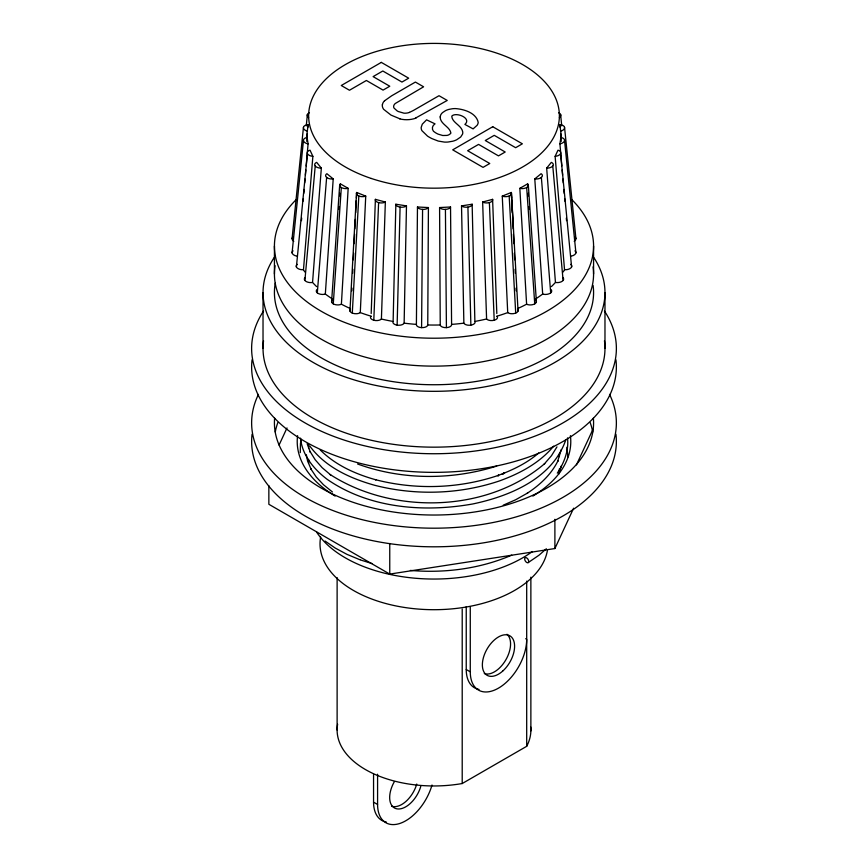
<?xml version="1.0" encoding="UTF-8"?>
<svg xmlns="http://www.w3.org/2000/svg" width="868" height="868" viewBox="0 0 868 868"><rect width="100%" height="100%" fill="white"/><g stroke="black" fill="none" stroke-linecap="round" stroke-linejoin="round"><path stroke-width="1.3" d="M427.761 325.033A5.696 2.897 0.5 0 1 421.588 327.627A5.696 2.897 0.5 0 1 416.401 324.458L417.465 206.996L428.412 207.55L427.761 324.968A136.775 78.966 0 0 0 440.239 324.968L439.588 207.55L450.535 206.996L451.588 324.393A5.696 2.897 -0.5 0 1 446.412 327.627A5.696 2.897 -0.5 0 1 440.239 325.033M421.588 327.627L422.575 209.394A5.696 2.897 0.5 0 1 417.465 206.996M371.027 316.256A5.696 2.929 2.3 0 0 373.793 320.238A5.696 2.929 2.3 0 0 381.356 319.033A136.775 78.966 0 0 0 393.128 321.442L395.851 204.23L406.474 205.879L404.13 323.146A5.696 2.908 1.4 0 1 397.132 325.131A5.696 2.908 1.4 0 1 393.096 321.507M300.274 452.597L300.469 443.439L301.413 439.544M397.132 325.131L400.083 207.105A5.696 2.908 1.4 0 1 395.851 204.23M371.178 313.522L375.399 199.347L385.359 202.027L381.41 318.979M373.793 320.238L378.611 202.591A5.696 2.929 2.3 0 1 375.399 199.347M356.444 197.871L356.726 192.479L365.732 196.125L360.285 312.599A136.775 78.966 0 0 0 371.081 316.191M352.668 273.322L352.864 269.286M353.33 259.847L353.667 253.109M351.811 290.856L351.941 288.154M356.303 200.562L355.696 212.682M354.6 234.241L354.133 243.68M354.871 228.848L355.348 219.42M349.945 311.059L356.542 192.783M352.289 313.066L358.831 195.994A5.696 2.962 3.2 0 1 356.726 192.479M340.223 186.533L340.397 183.853L348.166 188.345L341.395 304.191A136.775 78.966 0 0 0 349.847 308.335M338.813 209.297L338.976 206.617M339.648 195.908L339.811 193.228M317.308 292.863L326.639 177.419A5.696 3.06 4.6 0 1 326.911 173.719L333.214 178.917L325.326 294.024A136.775 78.966 0 0 0 332.401 298.95M331.598 301.641L339.659 185.307M333.269 303.854L341.33 187.521A5.696 3.005 4 0 1 340.397 183.853M304.896 280.451L315.225 165.994A5.696 3.114 5.2 0 1 316.69 162.381L321.334 168.132L312.556 282.404A136.775 78.966 0 0 0 316.603 286.603M306.556 137.535L308.086 124.753A5.696 3.309 5.8 0 0 303.442 127.422L292.082 238.526M296.4 266.975L307.402 153.593A5.696 3.179 5.5 0 1 310.017 150.197L312.871 156.327L303.474 269.677A136.775 78.966 0 0 0 304.776 271.955M575.918 252.859L564.558 140.605A5.696 3.244 -5.8 0 0 560.88 137.524L559.914 143.838L561.043 156.88M303.138 201.159L303.355 198.555M303.811 193.347L304.147 189.441M304.711 182.931L305.048 179.025M305.384 175.119L305.84 169.911M306.176 165.994L306.849 158.182M306.957 156.88L308.086 143.838L307.12 137.524A5.696 3.244 5.8 0 0 303.442 140.605L292.082 252.859M306.957 137.621L307.294 133.759M307.858 127.325L308.086 124.753M306.784 141.419L307.12 137.524M301.446 220.689L301.673 218.085M306.263 125.882L307.402 114.435M561.27 449.559L557.625 461.418L558.037 460.626C551.364 474.384 539.874 485.038 527.202 493.263L527.744 492.959L515.635 499.773L503.234 505.187M561.27 466.778L561.412 465.866L558.894 473.95M565.697 440.184C552.135 478.724 509.657 496.236 472.637 503.993C423.649 512.673 369.16 508.355 327.269 479.396C314.021 469.371 302.162 455.309 300.534 438.166M279.062 445.056L287.004 427.946M576.45 464.868L592.909 429.41M268.852 485.679L268.852 504.286L389.754 574.084L554.891 548.543L573.618 508.203M563.224 271.955A136.775 78.966 0 0 0 564.525 269.677L555.129 156.327L557.983 150.197A5.696 3.179 -5.5 0 1 560.598 153.593L571.6 266.975M557.299 473.158C564.157 462.883 568.974 450.449 567.509 437.939M556.963 446.879L551.473 455.711L544.214 464.087L544.746 463.588C487.198 512.771 392.976 514.995 330.155 474.525L330.708 474.98L322.115 467.646L315.192 459.769L310.06 451.469L310.397 452.326L307.142 443.743M551.397 286.603A136.775 78.966 0 0 0 555.444 282.404L546.666 168.132L551.31 162.381A5.696 3.114 -5.2 0 1 552.775 165.994L563.104 280.451M553.643 446.163C539.712 462.915 519.921 473.505 499.718 480.839L499.328 480.97C459.313 494.413 415.381 495.736 374.52 485.245L374.13 485.125C349.793 478.257 325.077 466.93 309.746 445.989M384.611 100.753L391.62 95.827L415.392 82.069L423.606 86.8L395.298 103.487A9.505 5.49 0 0 0 393.692 107.187A8.561 4.948 0 0 0 394.126 108.164L397.056 110.822A20.843 12.033 0 0 0 398.293 111.516L403.956 113.176A8.181 4.72 0 0 0 409.522 112.384M546.352 548.782L538.952 555.249L528.145 562.627A2.854 1.606 58.8 0 1 524.749 559.643A2.854 1.606 58.8 0 1 527.158 558.254A2.854 1.606 58.8 0 1 528.145 562.627M538.735 452.966C526.789 463.371 512.229 470.217 497.483 475.686M535.599 298.95A136.775 78.966 0 0 0 542.674 294.024L534.786 178.917L541.089 173.719A5.696 3.06 -4.6 0 1 541.361 177.419L550.692 292.863M527.777 186.533L527.603 183.853L519.834 188.345L526.605 304.191A136.775 78.966 0 0 1 518.153 308.335M337.63 724.237A96.88 55.932 0 0 0 462.21 783.533L526.692 746.306A96.88 55.932 0 0 0 530.739 726.983M409.501 112.352L412.506 110.92A85.064 49.118 0 0 0 413.938 110.149L439.024 95.708L447.237 100.449L415.772 117.95M511.729 555.151C479.993 568.822 444.698 573.357 410.39 570.428M496.919 316.191A136.775 78.966 0 0 0 507.715 312.599L502.268 196.125L511.274 192.479L513.151 223.25M497.874 475.555C458.662 488.717 415.631 490.008 375.605 479.722L375.996 479.841C355.565 474.112 335.417 465.161 320.259 449.96M496.821 313.522L492.601 199.347L482.641 202.027L486.59 318.979A5.696 2.929 -2.3 0 0 494.207 320.238A5.696 2.929 -2.3 0 0 496.973 316.256M496.648 466.116C451.729 480.254 401.982 480.167 357.605 464M486.59 318.979A136.775 78.966 0 0 1 474.872 321.442L472.149 204.23L461.526 205.879L463.87 323.146A5.696 2.908 -1.4 0 0 470.868 325.131A5.696 2.908 -1.4 0 0 474.904 321.507M399.898 118.818L390.991 115.086L383.645 109.314A17.902 10.34 0 0 1 382.332 104.616M360.48 559.947L371.96 563.549M359.981 559.762L346.95 554.348L335.254 548.077L325.044 541.024M525.683 638.696L526.692 639.282A39.895 23.035 -60 0 1 498.482 688.14A39.895 23.035 -60 0 1 470.272 671.854L466.235 669.521L466.235 606.71M373.555 774.223L373.555 802.14L377.58 804.473A39.895 23.035 -60 0 0 400.506 823.233A39.895 23.035 -60 0 0 432.014 785.03M332.444 491.982L323.504 484.767L316.223 476.966L310.722 468.72L311.211 469.501L307.576 460.962L306.328 454.734M575.918 238.526L564.558 127.422A5.696 3.309 -5.8 0 0 559.914 124.753L561.444 137.535M566.913 447.248L567.922 457.035M560.598 114.435L561.737 125.882M559.914 124.753L560.142 127.325M560.706 133.759L561.043 137.621M560.88 137.524L561.216 141.419M561.824 165.994L561.151 158.182M562.16 169.911L562.616 175.119M562.952 179.025L563.289 182.931M563.853 189.441L564.189 193.347M564.645 198.555L564.862 201.159M566.327 218.085L566.554 220.689M528.341 185.307L536.402 301.641M527.603 183.853A5.696 3.005 -4 0 1 526.67 187.521L534.731 303.854M528.189 193.228L528.352 195.908M529.024 206.617L529.187 209.297M511.523 193.987L518.055 311.059M511.556 197.871L511.274 192.479A5.696 2.962 -3.2 0 1 509.169 195.994L515.711 313.066M511.697 200.562L512.304 212.682M512.652 219.42L513.129 228.848M513.4 234.241L513.867 243.68M514.333 253.109L514.67 259.847M515.136 269.286L515.332 273.322M516.059 288.154L516.189 290.856M492.601 199.347A5.696 2.929 -2.3 0 1 489.389 202.591L494.207 320.238M472.149 204.23A5.696 2.908 -1.4 0 1 467.917 207.105L470.868 325.131M450.535 206.996A5.696 2.897 -0.5 0 1 445.425 209.394L446.412 327.627M604.974 292.614L604.974 348.448M593.571 246.078L593.571 273.995M559.383 453.921L559.383 456.633M559.383 468.796L559.383 472.854M554.891 519.292L554.891 548.543M530.869 577.155L530.869 730.921M526.692 581.115L526.692 746.306M498.482 474.557L498.482 475.946M470.272 606.71L470.272 671.854M462.21 609.032L462.21 783.533M389.754 543.509L389.754 574.084M377.58 774.223L377.58 804.473M337.12 577.611L337.12 730.021M308.617 444.459L308.617 448.517M308.617 459.335L308.617 463.393M274.429 246.078L274.429 273.995M263.026 292.614L263.026 348.448M386.325 822.039A39.895 23.035 -60 0 1 373.555 802.14M420.774 786.386A22.796 13.161 -60 0 1 396.936 808.857A22.796 13.161 -60 0 1 394.397 781.601M416.749 784.054A22.796 13.161 -60 0 1 391.598 806.177M479.017 689.42A39.895 23.035 -60 0 1 466.235 669.521M506.966 634.28A22.796 13.161 -60 0 1 505.849 659.821A22.796 13.161 -60 0 1 484.29 673.557M504.634 472.919A91.248 54.185 1.1 0 1 502.778 474.199M503.831 472.962A92.117 53.187 0 0 1 502.149 474.199M532.366 551.549A125.383 72.391 0 0 1 414.611 578.175A125.383 72.391 0 0 1 316.581 532.051M593.777 257.481A170.974 98.713 0 0 1 434 391.316A170.974 98.713 0 0 1 274.223 257.481M604.453 340.798A170.974 98.713 0 0 1 434 447.161A170.974 98.713 0 0 1 263.546 340.798M547.372 550.681A113.979 65.805 0 0 1 422.228 609.347A113.979 65.805 0 0 1 320.628 537.097M593.094 266.856A159.571 92.127 0 0 1 432.969 366.122A159.571 92.127 0 0 1 275.08 265.673M593.094 285.464A159.571 92.127 0 0 1 431.939 384.73A159.571 92.127 0 0 1 275.275 283.098M571.849 199.673A159.571 92.127 0 0 1 536.75 316.57A159.571 92.127 0 0 1 331.25 316.57A159.571 92.127 0 0 1 296.151 199.673M535.697 300.209A5.696 3.005 -4 0 1 534.135 304.158A5.696 3.005 -4 0 1 526.692 304.245M526.67 187.521A5.696 3.005 -4 0 1 519.834 188.345M550.789 289.413A5.696 3.06 -4.6 0 1 549.997 293.341A5.696 3.06 -4.6 0 1 542.771 294.068M541.361 177.419A5.696 3.06 -4.6 0 1 534.786 178.917M562.789 277.5A5.696 3.114 -5.2 0 1 562.204 281.265A5.696 3.114 -5.2 0 1 555.553 282.436M552.775 165.994A5.696 3.114 -5.2 0 1 546.666 168.132M570.721 264.339A5.696 3.179 -5.5 0 1 570.797 268.017A5.696 3.179 -5.5 0 1 564.645 269.698M560.598 153.593A5.696 3.179 -5.5 0 1 555.129 156.327M574.963 250.819A5.696 3.244 -5.8 0 1 570.797 256.168M564.558 140.605A5.696 3.244 -5.8 0 1 559.914 143.838M575.05 237.094A5.696 3.309 -5.8 0 1 574.204 241.315M564.558 127.422A5.696 3.309 -5.8 0 1 560.88 131.079M558.645 112.786A5.696 3.374 -5.7 0 1 559.404 117.603M308.596 117.603A5.696 3.374 5.7 0 1 309.355 112.786M293.796 241.315A5.696 3.309 5.8 0 1 292.95 237.094M307.12 131.079A5.696 3.309 5.8 0 1 303.442 127.422M297.203 256.168A5.696 3.244 5.8 0 1 293.037 250.819M308.086 143.838A5.696 3.244 5.8 0 1 303.442 140.605M303.355 269.698A5.696 3.179 5.5 0 1 297.203 268.017A5.696 3.179 5.5 0 1 297.279 264.339M312.871 156.327A5.696 3.179 5.5 0 1 307.402 153.593M312.447 282.436A5.696 3.114 5.2 0 1 305.796 281.265A5.696 3.114 5.2 0 1 305.211 277.5M321.334 168.132A5.696 3.114 5.2 0 1 315.225 165.994M325.229 294.068A5.696 3.06 4.6 0 1 318.003 293.341A5.696 3.06 4.6 0 1 317.211 289.413M333.214 178.917A5.696 3.06 4.6 0 1 326.639 177.419M341.308 304.245A5.696 3.005 4 0 1 333.865 304.158A5.696 3.005 4 0 1 332.303 300.209M348.166 188.345A5.696 3.005 4 0 1 341.33 187.521M360.22 312.654A5.696 2.962 3.2 0 1 352.972 313.305A5.696 2.962 3.2 0 1 350.162 309.583M365.732 196.125A5.696 2.962 3.2 0 1 358.831 195.994M385.359 202.027A5.696 2.929 2.3 0 1 378.611 202.591M406.474 205.879A5.696 2.908 1.4 0 1 400.083 207.105M428.412 207.55A5.696 2.897 0.5 0 1 422.575 209.394M445.425 209.394A5.696 2.897 -0.5 0 1 439.588 207.55M467.917 207.105A5.696 2.908 -1.4 0 1 461.526 205.879M489.389 202.591A5.696 2.929 -2.3 0 1 482.641 202.027M517.838 309.583A5.696 2.962 -3.2 0 1 515.028 313.305A5.696 2.962 -3.2 0 1 507.78 312.654M509.169 195.994A5.696 2.962 -3.2 0 1 502.268 196.125M415.946 118.102A16.904 9.765 0 0 1 399.833 118.905M382.462 104.627A15.884 9.168 0 0 1 384.557 100.731M463.87 323.146A136.775 78.966 0 0 1 451.588 324.393M416.412 324.393A136.775 78.966 0 0 1 404.13 323.146M604.432 310.972A182.367 105.288 0 0 1 434 453.736A182.367 105.288 0 0 1 263.568 310.972M615.933 359.808A182.367 105.288 0 0 1 434 472.355A182.367 105.288 0 0 1 252.067 359.808M609.553 394.387A182.367 105.288 0 0 1 434 528.189A182.367 105.288 0 0 1 258.447 394.387M615.933 434.26A182.367 105.288 0 0 1 434 546.807A182.367 105.288 0 0 1 252.067 434.26M593.365 418.137A159.571 92.127 0 0 1 434 515.028A159.571 92.127 0 0 1 274.635 418.137M275.275 432.004A159.571 92.127 0 0 1 277.814 422.64M590.186 422.64A159.571 92.127 0 0 1 592.725 432.004M570.406 435.682A136.775 78.966 0 0 1 532.865 496.084M335.135 496.084A136.775 78.966 0 0 1 297.594 435.682M440.174 116.92C440.087 124.113 449.711 126.511 450.883 132.945A4.763 2.756 0 0 1 450.47 133.672L448.832 134.822A6.109 3.526 0 0 1 446.879 135.419L442.756 135.506L438.134 134.139A21.841 12.608 0 0 1 435.367 132.63C431.45 130.981 431.407 125.86 435.042 123.864L426.589 119.838L422.293 124.167L421.186 127.422A17.132 9.884 0 0 0 421.935 130.677L427.544 136.124A46.004 26.561 0 0 0 431.895 138.598L438.188 141.05L444.351 142.081A15.526 8.962 0 0 0 448.029 142.026L452.716 141.234A16.34 9.429 0 0 0 456.687 139.759L460.658 137.046L462.557 134.106A15.407 8.897 0 0 0 462.677 131.686C461.396 125.187 452.076 122.692 451.783 116.258A4.047 2.333 0 0 1 452.467 115.542C457.414 112.276 471.769 118.471 464.901 124.428L473.103 128.887L477.107 125.317A16.025 9.255 0 0 0 478.203 122.399C476.272 112.916 464.152 109.205 455.494 108.587A14.3 8.257 0 0 0 452.152 108.782L449.038 109.368A14.626 8.441 0 0 0 445.458 110.692L442.593 112.58A14.42 8.333 0 0 0 440.662 115.064L440.174 116.92M381.312 62.387L341.265 85.509L349.468 90.25L366.394 80.485L383.059 90.109L389.775 86.236L373.11 76.612L382.81 71.002L401.96 82.069L408.676 78.185L381.312 62.387M492.753 126.728L452.705 149.849L483.053 167.372L489.769 163.499L467.635 150.717L478.572 144.392L498.482 155.882L505.198 152.008L485.288 140.518L494.25 135.343L515.646 147.701L522.362 143.817L492.753 126.728M502.648 671.138A22.796 13.161 -60 0 0 509.874 635.821A22.796 13.161 -60 0 0 482.912 659.734A22.796 13.161 -60 0 0 502.648 671.138M371.309 178.472A125.383 72.391 0 0 0 559.383 115.791A125.383 72.391 0 0 0 371.309 53.1A125.383 72.391 0 0 0 371.309 178.472"/></g></svg>
